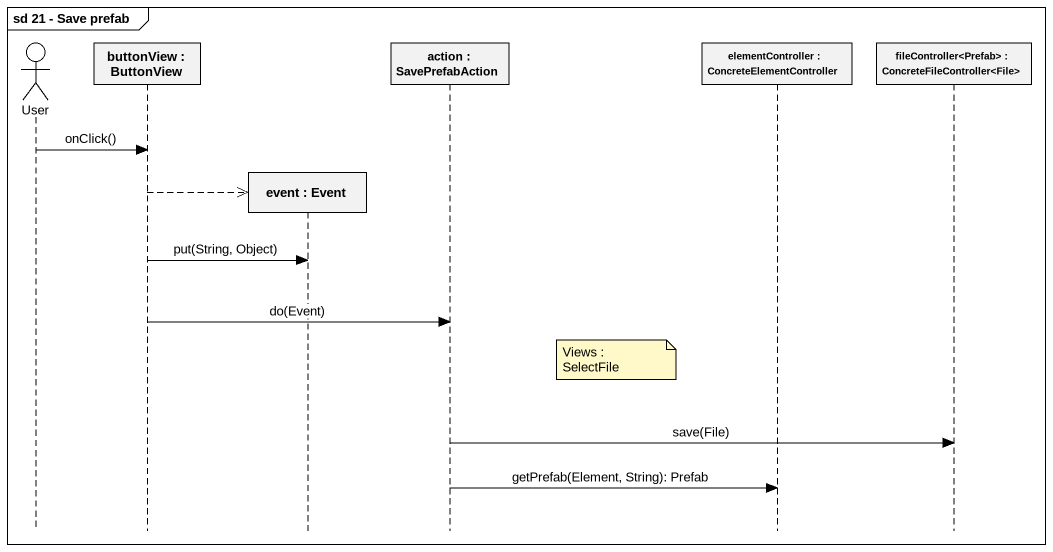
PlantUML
@startuml
mainframe sd 21 - Save prefab
hide footbox
actor User
participant "buttonView : ButtonView" as buttonView
participant "event : Event" as event
participant "action : SavePrefabAction" as action_
participant "elementController : ConcreteElementController" as elementController
participant "fileController<Prefab> : ConcreteFileController<File>" as fileController_Prefab

User -> buttonView : onClick()
buttonView -->> event **
buttonView -> event : put(String, Object)
buttonView -> action_ : do(Event)
note left of elementController : Views : SelectFile
action_ -> fileController_Prefab : save(File)
action_ -> elementController : getPrefab(Element, String): Prefab
@enduml
